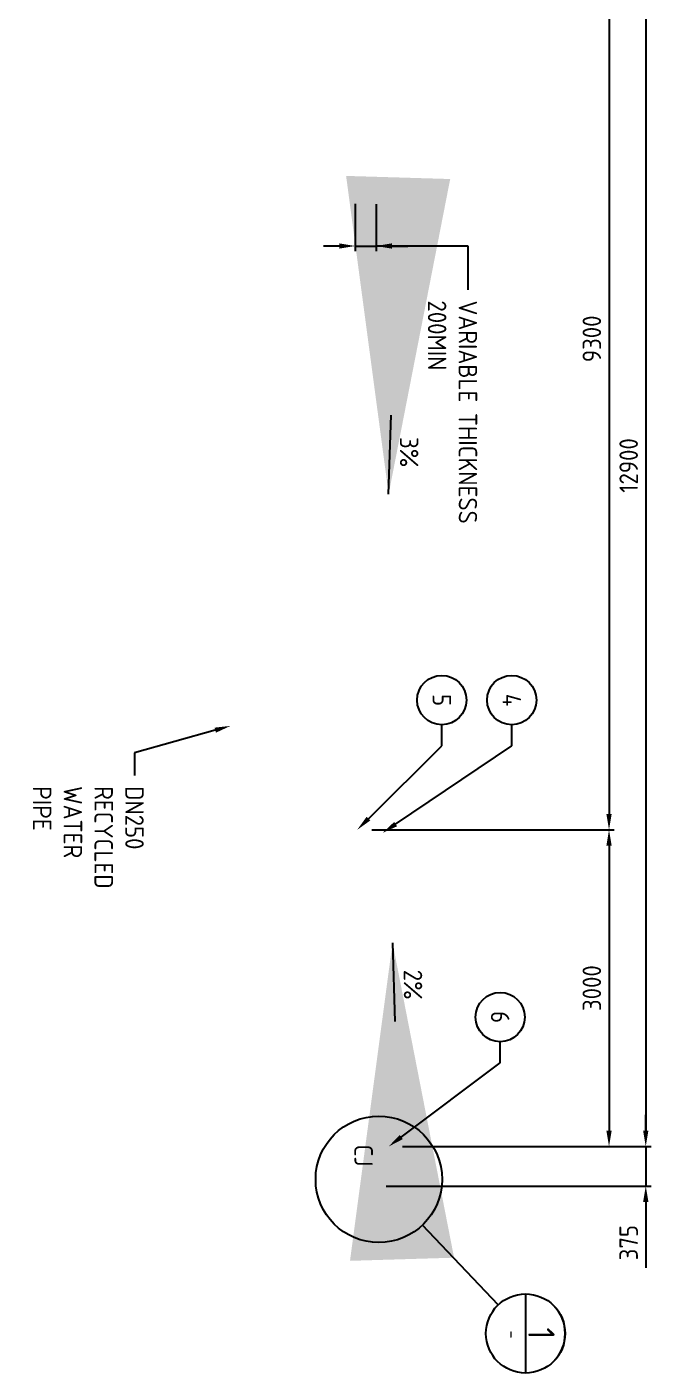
# Paper-space layout 'SHEET (5)' of a CAD drawing. Header units: metres. Extents: x -9 to 1337, y -9 to 581.
# Drawn here: x 1315.56 to 1321.47, y 75.53 to 88.28 of the extents above; entities that cross this region are included whole.
import ezdxf
from ezdxf import colors
from ezdxf.entities.mleader import LeaderData, LeaderLine
from ezdxf.enums import TextEntityAlignment as Align
from ezdxf.math import Vec2, Vec3

# ---------------------------------------------------------------- set-up
doc = ezdxf.new("R2010")
doc.units = ezdxf.units.M
doc.layers.get('0').update_dxf_attribs({"color": 6})
for name, color, linetype in [('_dims', 7, 'Continuous'), ('_symbol', 7, 'Continuous'), ('_User Miscellaneous1', 7, 'Continuous'), ('_User Miscellaneous1 @ 0.05', 7, 'Continuous'), ('_wipeout', 255, 'Continuous')]:
    doc.layers.add(name, color=color, linetype=linetype)
doc.styles.add('IsoCP', font='isocp.shx')
doc.styles.get("Standard").update_dxf_attribs({"font": 'arial.ttf'})
doc.dimstyles.new('NWRL Standard', dxfattribs={"dimtxt": 3.5, "dimasz": 3, "dimexe": 1, "dimexo": 1, "dimgap": 1.5, "dimtad": 1, "dimdec": 0, "dimlfac": 1000, "dimzin": 0, "dimdsep": 46, "dimtxsty": 'IsoCP', "dimcen": 0, "dimdle": 2, "dimclrd": 256, "dimclre": 256, "dimclrt": 7, "dimadec": 0, "dimazin": 0, "dimtfac": 1, "dimtdec": 0, "dimtmove": 0, "dimatfit": 2, "dimfxl": 1, "dimtolj": 1, "dimtzin": 0, "dimarcsym": 0})

# ---------------------------------------------------------------- blocks, each defined once
blk = doc.blocks.new('*D128')
at = {"layer": '_User Miscellaneous1', "lineweight": -2, "transparency": 16777216}
for p, q in [((1318.666, 86.608), (1318.666, 86.158)), ((1318.866, 86.603), (1318.866, 86.158)), ((1318.516, 86.208), (1318.366, 86.208)), ((1318.666, 86.208), (1318.866, 86.208)), ((1318.666, 86.208), (1318.866, 86.208)), ((1319.735, 86.208), (1318.866, 86.208)), ((1319.016, 86.208), (1319.166, 86.208))]:
    blk.add_line(p, q, dxfattribs=at)
at = {"layer": '_User Miscellaneous1', "transparency": 16777216}
for points in [[(1318.516, 86.233), (1318.516, 86.183), (1318.666, 86.208)], [(1319.016, 86.233), (1319.016, 86.183), (1318.866, 86.208)]]:
    blk.add_solid(points, dxfattribs=at)
at = {"layer": 'Defpoints', "color": 0, "transparency": 16777216}
for p in [(1318.666, 86.658), (1318.866, 86.653), (1318.866, 86.208)]:
    blk.add_point(p, dxfattribs=at)
blk = doc.blocks.new('_None')
blk = doc.blocks.new('_TagCircle')
at = {"color": 0, "linetype": 'ByBlock', "lineweight": -2, "transparency": 16777216}
blk.add_circle((0, 0), 0.125, dxfattribs=at)
at = {"layer": '_dims', "color": 0, "transparency": 16777216, "style": 'IsoCP'}
blk.add_attdef('TAGNUMBER', text='', height=0.09375, dxfattribs=at).set_placement((0, -0.046875), align=Align.CENTER)
blk = doc.blocks.new('*U121')
at = {"layer": '_symbol'}
blk.add_circle((-29.2, -27.79), 11.97, dxfattribs=at)
blk.add_wipeout([(0, 7.5), (-1.17, 7.41), (-2.32, 7.13), (-3.4, 6.68), (-4.41, 6.07), (-5.3, 5.3), (-6.07, 4.41), (-6.68, 3.4), (-7.13, 2.32), (-7.41, 1.17), (-7.5, 0), (-7.41, -1.17), (-7.13, -2.32), (-6.68, -3.4), (-6.07, -4.41), (-5.3, -5.3), (-4.41, -6.07), (-3.4, -6.68), (-2.32, -7.13), (-1.17, -7.41), (0, -7.5), (1.17, -7.41), (2.32, -7.13), (3.4, -6.68), (4.41, -6.07), (5.3, -5.3), (6.07, -4.41), (6.68, -3.4), (7.13, -2.32), (7.41, -1.17), (7.5, 0), (7.41, 1.17), (7.13, 2.32), (6.68, 3.4), (6.07, 4.41), (5.3, 5.3), (4.41, 6.07), (3.4, 6.68), (2.32, 7.13), (1.17, 7.41)]).dxf.layer = '_wipeout'
at = {"color": 1, "linetype": 'ByBlock', "lineweight": -2, "flags": 128}
blk.add_lwpolyline([(5.3, 5.3, 0.416886), (-5.3, 5.3)], format="xyb", dxfattribs=at)
at = {"layer": '_symbol'}
blk.add_line((-5.43, -5.17), (-20.53, -19.54), dxfattribs=at)
at = {"layer": '_symbol', "color": 1, "linetype": 'ByBlock', "lineweight": -2, "flags": 128}
blk.add_lwpolyline([(-7.5, 0), (7.5, 0)], dxfattribs=at)
at = {"layer": '_symbol', "color": 1}
blk.add_circle((0, 0), 7.5, dxfattribs=at)
at = {"layer": '_symbol', "color": 1, "linetype": 'ByBlock', "lineweight": -2, "style": 'IsoCP'}
blk.add_attdef('SECTION', text='', height=5, dxfattribs=at).set_placement((0, 3), align=Align.MIDDLE)
at = {"layer": '_symbol', "color": 7, "linetype": 'ByBlock', "lineweight": -2, "style": 'IsoCP'}
blk.add_attdef('DWG', text='', height=2.5, dxfattribs=at).set_placement((0.21, -2.5), align=Align.MIDDLE)
blk = doc.blocks.new('*D134')
at = {"layer": '_User Miscellaneous1', "lineweight": -2, "transparency": 16777216}
for p, q in [((1321.235, 90.579), (1321.47, 90.579)), ((1321.42, 90.429), (1321.42, 77.829)), ((1319.116, 77.679), (1321.47, 77.679))]:
    blk.add_line(p, q, dxfattribs=at)
at = {"layer": '_User Miscellaneous1', "transparency": 16777216}
for points in [[(1321.395, 90.429), (1321.445, 90.429), (1321.42, 90.579)], [(1321.395, 77.829), (1321.445, 77.829), (1321.42, 77.679)]]:
    blk.add_solid(points, dxfattribs=at)
at = {"layer": 'Defpoints', "color": 0, "transparency": 16777216}
for p in [(1321.185, 90.579), (1319.066, 77.679), (1321.42, 77.679)]:
    blk.add_point(p, dxfattribs=at)
at = {"layer": '_User Miscellaneous1', "color": 7, "transparency": 16777216, "insert": (1321.258, 84.129), "char_height": 0.175, "attachment_point": 5, "rotation": 90, "style": 'IsoCP'}
blk.add_mtext('\\A1;12900', dxfattribs=at)
blk = doc.blocks.new('*D135')
at = {"layer": '_User Miscellaneous1', "lineweight": -2, "transparency": 16777216}
for p, q in [((1321.42, 77.829), (1321.42, 77.979)), ((1319.116, 77.679), (1321.47, 77.679)), ((1321.42, 77.679), (1321.42, 77.304)), ((1318.961, 77.304), (1321.47, 77.304)), ((1321.42, 77.154), (1321.42, 76.531))]:
    blk.add_line(p, q, dxfattribs=at)
at = {"layer": '_User Miscellaneous1', "transparency": 16777216}
for points in [[(1321.395, 77.829), (1321.445, 77.829), (1321.42, 77.679)], [(1321.395, 77.154), (1321.445, 77.154), (1321.42, 77.304)]]:
    blk.add_solid(points, dxfattribs=at)
at = {"layer": 'Defpoints', "color": 0, "transparency": 16777216}
for p in [(1319.066, 77.679), (1318.911, 77.304), (1321.42, 77.304)]:
    blk.add_point(p, dxfattribs=at)
at = {"layer": '_User Miscellaneous1', "color": 7, "transparency": 16777216, "insert": (1321.258, 76.768), "char_height": 0.175, "attachment_point": 5, "rotation": 90, "style": 'IsoCP'}
blk.add_mtext('\\A1;375', dxfattribs=at)
blk = doc.blocks.new('*D140')
at = {"layer": '_User Miscellaneous1', "lineweight": -2, "transparency": 16777216}
for p, q in [((1319.105, 89.979), (1321.122, 89.979)), ((1321.072, 89.829), (1321.072, 80.829)), ((1318.826, 80.679), (1321.122, 80.679))]:
    blk.add_line(p, q, dxfattribs=at)
at = {"layer": '_User Miscellaneous1', "transparency": 16777216}
for points in [[(1321.047, 89.829), (1321.097, 89.829), (1321.072, 89.979)], [(1321.047, 80.829), (1321.097, 80.829), (1321.072, 80.679)]]:
    blk.add_solid(points, dxfattribs=at)
at = {"layer": 'Defpoints', "color": 0, "transparency": 16777216}
for p in [(1319.055, 89.979), (1318.776, 80.679), (1321.072, 80.679)]:
    blk.add_point(p, dxfattribs=at)
at = {"layer": '_User Miscellaneous1', "color": 7, "transparency": 16777216, "insert": (1320.909, 85.329), "char_height": 0.175, "attachment_point": 5, "rotation": 90, "style": 'IsoCP'}
blk.add_mtext('\\A1;9300', dxfattribs=at)
blk = doc.blocks.new('*D141')
at = {"layer": '_User Miscellaneous1', "lineweight": -2, "transparency": 16777216}
for p, q in [((1318.826, 80.679), (1321.122, 80.679)), ((1321.072, 80.529), (1321.072, 77.829)), ((1319.116, 77.679), (1321.122, 77.679))]:
    blk.add_line(p, q, dxfattribs=at)
at = {"layer": '_User Miscellaneous1', "transparency": 16777216}
for points in [[(1321.047, 80.529), (1321.097, 80.529), (1321.072, 80.679)], [(1321.047, 77.829), (1321.097, 77.829), (1321.072, 77.679)]]:
    blk.add_solid(points, dxfattribs=at)
at = {"layer": 'Defpoints', "color": 0, "transparency": 16777216}
for p in [(1318.776, 80.679), (1319.066, 77.679), (1321.072, 77.679)]:
    blk.add_point(p, dxfattribs=at)
at = {"layer": '_User Miscellaneous1', "color": 7, "transparency": 16777216, "insert": (1320.909, 79.179), "char_height": 0.175, "attachment_point": 5, "rotation": 90, "style": 'IsoCP'}
blk.add_mtext('\\A1;3000', dxfattribs=at)

psp = doc.layouts.new('SHEET (5)')

# ---------------------------------------------------------------- texts
at = {"layer": '_User Miscellaneous1', "char_height": 0.175, "rotation": 270, "style": 'IsoCP'}
for s, insert, attachment_point in [('3%', (1319.26574, 84.39822), 1), ('2%', (1319.3027, 79.06975), 3)]:
    psp.add_mtext(s, dxfattribs=dict(at, insert=insert, attachment_point=attachment_point))

# ---------------------------------------------------------------- dimensions: what is measured, and where the dimension line sits
at = {"layer": '_User Miscellaneous1'}
dim = psp.add_linear_dim(base=(1321.07193, 80.67869), p1=(1319.05534, 89.97857), p2=(1318.77635, 80.67869), angle=270, dimstyle='NWRL Standard', dxfattribs=at)
dim.commit()
dim.dimension.update_dxf_attribs({"geometry": '*D140', "text_midpoint": (1320.90943, 85.32863)})
dim = psp.add_linear_dim(base=(1318.8657, 86.20807), p1=(1318.66577, 86.6579), p2=(1318.8657, 86.65276), text=' ', dimstyle='NWRL Standard', override={"dimtih": 1, "dimtoh": 1, "dimlfac": 1000, "dimtmove": 1}, dxfattribs=at)
dim.commit()
dim.dimension.update_dxf_attribs({"geometry": '*D128', "text_midpoint": (1319.66012, 86.14843), "dimtype": 160})

# ---------------------------------------------------------------- leaders
for points in [[(1318.98452, 83.8585), (1319.00697, 84.60671)], [(1319.02148, 79.60946), (1319.04392, 78.86125)]]:
    psp.add_leader(points, dimstyle='NWRL Standard', override={"dimscale": 0, "dimgap": 1.5, "dimtad": 0}, dxfattribs=at)
ml = psp.add_multileader_mtext('Standard', dxfattribs=at)
ml.set_content('VARIABLE THICKNESS\\P200MIN', color=2, style='IsoCP')
ml.set_leader_properties(color=7, linetype='ByLayer', lineweight=-1)
ml.set_arrow_properties(name='NONE')
ml.build(insert=Vec2(0, 0))
ml.multileader.update_dxf_attribs({"text_right_attachment_type": 6, "dogleg_length": 4, "arrow_head_size": 0.15, "scale": 0.05})
ctx = ml.context
ctx.base_point, ctx.scale, ctx.char_height, ctx.arrow_head_size, ctx.landing_gap_size, ctx.plane_origin, ctx.plane_x_axis, ctx.plane_y_axis = Vec3(1319.73512, 85.79224), 0.05, 0.175, 0.15, 0.1, Vec3(1321.75969, 78.54598), Vec3(0, -1), Vec3(1, 0)
ctx.right_attachment = 6
notes = []
notes.append((ctx, [(1, (1, 1, 0), (1319.73512, 86.00781), (0, -1), 0.21557, [(0, [(1319.73512, 86.20807)], 0, [])])]))
ctx.mtext.insert, ctx.mtext.text_direction, ctx.mtext.rotation, ctx.mtext.flow_direction = Vec3(1319.82262, 85.69224), Vec3(0, -1), 4.71238898, 5
ml = psp.add_multileader_block('Standard', dxfattribs=at)
ml.set_content('_TagCircle', color=256, scale=1.86666665)
ml.set_attribute('TAGNUMBER', '5', width=0)
ml.set_leader_properties(color=7, linetype='ByLayer', lineweight=-1)
ml.build(insert=Vec2(0, 0))
ml.multileader.update_dxf_attribs({"dogleg_length": 4, "arrow_head_size": 0.15, "scale": 0.05})
ctx = ml.context
ctx.base_point, ctx.scale, ctx.char_height, ctx.arrow_head_size, ctx.landing_gap_size, ctx.plane_origin, ctx.plane_x_axis, ctx.plane_y_axis = Vec3(1319.48754, 82.14065), 0.05, 0.175, 0.15, 0.1, Vec3(1318.77435, 80.67869), Vec3(0, -1), Vec3(1, 0)
notes.append((ctx, [(1, (1, 1, 0), (1319.48754, 81.47398), (0, 1), 0.2, [(0, [(1318.68634, 80.67827)], 0, [])])]))
ctx.block.insert, ctx.block.rotation = Vec3(1319.48754, 81.90731), 4.71238898
ml = psp.add_multileader_block('Standard', dxfattribs=at)
ml.set_content('_TagCircle', color=256, scale=1.86666665)
ml.set_attribute('TAGNUMBER', '4', width=0)
ml.set_leader_properties(color=7, linetype='ByLayer', lineweight=-1)
ml.build(insert=Vec2(0, 0))
ml.multileader.update_dxf_attribs({"dogleg_length": 4, "arrow_head_size": 0.15, "scale": 0.05})
ctx = ml.context
ctx.base_point, ctx.scale, ctx.char_height, ctx.arrow_head_size, ctx.landing_gap_size, ctx.plane_origin, ctx.plane_x_axis, ctx.plane_y_axis = Vec3(1320.15021, 82.14065), 0.05, 0.175, 0.15, 0.1, Vec3(1318.96439, 80.67869), Vec3(0, -1), Vec3(1, 0)
notes.append((ctx, [(1, (1, 1, 0), (1320.15021, 81.47398), (0, 1), 0.2, [(0, [(1318.92635, 80.64869)], 0, [])])]))
ctx.block.insert, ctx.block.rotation = Vec3(1320.15021, 81.90731), 4.71238898
ml = psp.add_multileader_mtext('Standard', dxfattribs=at)
ml.set_content('DN250 RECYCLED WATER PIPE', color=2, style='IsoCP')
ml.set_leader_properties(color=7, linetype='ByLayer', lineweight=-1)
ml.build(insert=Vec2(0, 0))
ml.multileader.update_dxf_attribs({"text_right_attachment_type": 6, "dogleg_length": 4, "arrow_head_size": 0.15, "scale": 0.05})
ctx = ml.context
ctx.base_point, ctx.scale, ctx.char_height, ctx.arrow_head_size, ctx.landing_gap_size, ctx.plane_origin, ctx.plane_x_axis, ctx.plane_y_axis = Vec3(1316.57692, 81.19235), 0.05, 0.175, 0.15, 0.1, Vec3(1318.8832, 75.48934), Vec3(0, -1), Vec3(1, 0)
ctx.right_attachment = 6
notes.append((ctx, [(1, (1, 1, 0), (1316.57692, 81.40792), (0, -1), 0.21557, [(0, [(1317.48624, 81.66251)], 0, [])])]))
ctx.mtext.insert, ctx.mtext.text_direction, ctx.mtext.rotation, ctx.mtext.width, ctx.mtext.flow_direction = Vec3(1316.66449, 81.09235), Vec3(0, -1), 4.71238898, 2.5460746, 5
ml = psp.add_multileader_block('Standard', dxfattribs=at)
ml.set_content('_TagCircle', color=256, scale=1.86666665)
ml.set_attribute('TAGNUMBER', '6', width=0)
ml.set_leader_properties(color=7, linetype='ByLayer', lineweight=-1)
ml.build(insert=Vec2(0, 0))
ml.multileader.update_dxf_attribs({"dogleg_length": 4, "arrow_head_size": 0.15, "scale": 0.05})
ctx = ml.context
ctx.base_point, ctx.scale, ctx.char_height, ctx.arrow_head_size, ctx.landing_gap_size, ctx.plane_origin, ctx.plane_x_axis, ctx.plane_y_axis = Vec3(1320.04076, 79.13795), 0.05, 0.175, 0.15, 0.1, Vec3(1319.02432, 77.67599), Vec3(0, -1), Vec3(1, 0)
notes.append((ctx, [(1, (1, 1, 0), (1320.04076, 78.47128), (0, 1), 0.2, [(0, [(1318.98434, 77.67869)], 0, [])])]))
ctx.block.insert, ctx.block.rotation = Vec3(1320.04076, 78.90462), 4.71238898
for ctx, leaders in notes:
    for number, flags, end, landing, length, lines in leaders:
        leader = LeaderData()
        leader.index, (leader.has_last_leader_line, leader.has_dogleg_vector, leader.attachment_direction) = number, flags
        leader.last_leader_point, leader.dogleg_vector, leader.dogleg_length = Vec3(end), Vec3(landing), length
        for number, points, colour, breaks in lines:
            line = LeaderLine()
            line.index, line.vertices, line.color, line.breaks = number, Vec3.list(points), colors.encode_raw_color(colour), breaks
            leader.lines.append(line)
        ctx.leaders.append(leader)

# ---------------------------------------------------------------- next in the draw order: block references
at = {"layer": '_User Miscellaneous1 @ 0.05', "xscale": 0.05, "yscale": 0.05, "zscale": 0.05, "rotation": 270.0000000005065}
psp.add_blockref('*U121', (1320.2812, 75.90783), dxfattribs=at).add_auto_attribs({'SECTION': '1', 'DWG': '-'})

# ---------------------------------------------------------------- next in the draw order: texts
at = {"layer": '_User Miscellaneous1', "insert": (1318.83473, 77.69686), "char_height": 0.175, "attachment_point": 1, "rotation": 270, "style": 'IsoCP'}
psp.add_mtext('CJ', dxfattribs=at)

# ---------------------------------------------------------------- next in the draw order: dimensions: what is measured, and where the dimension line sits
at = {"layer": '_User Miscellaneous1'}
for base, p1, p2, picture, middle in [((1321.42033, 77.67869), (1321.18505, 90.57869), (1319.06636, 77.67869), '*D134', (1321.25782, 84.12869)), ((1321.07193, 77.67869), (1318.77635, 80.67869), (1319.06636, 77.67869), '*D141', (1320.90943, 79.17869)), ((1321.42033, 77.30369), (1319.06636, 77.67869), (1318.91136, 77.30369), '*D135', (1321.25783, 76.76756))]:
    dim = psp.add_linear_dim(base=base, p1=p1, p2=p2, angle=270, dimstyle='NWRL Standard', dxfattribs=at)
    dim.commit()
    dim.dimension.update_dxf_attribs({"geometry": picture, "text_midpoint": middle})

doc.saveas('drawing.dxf')
